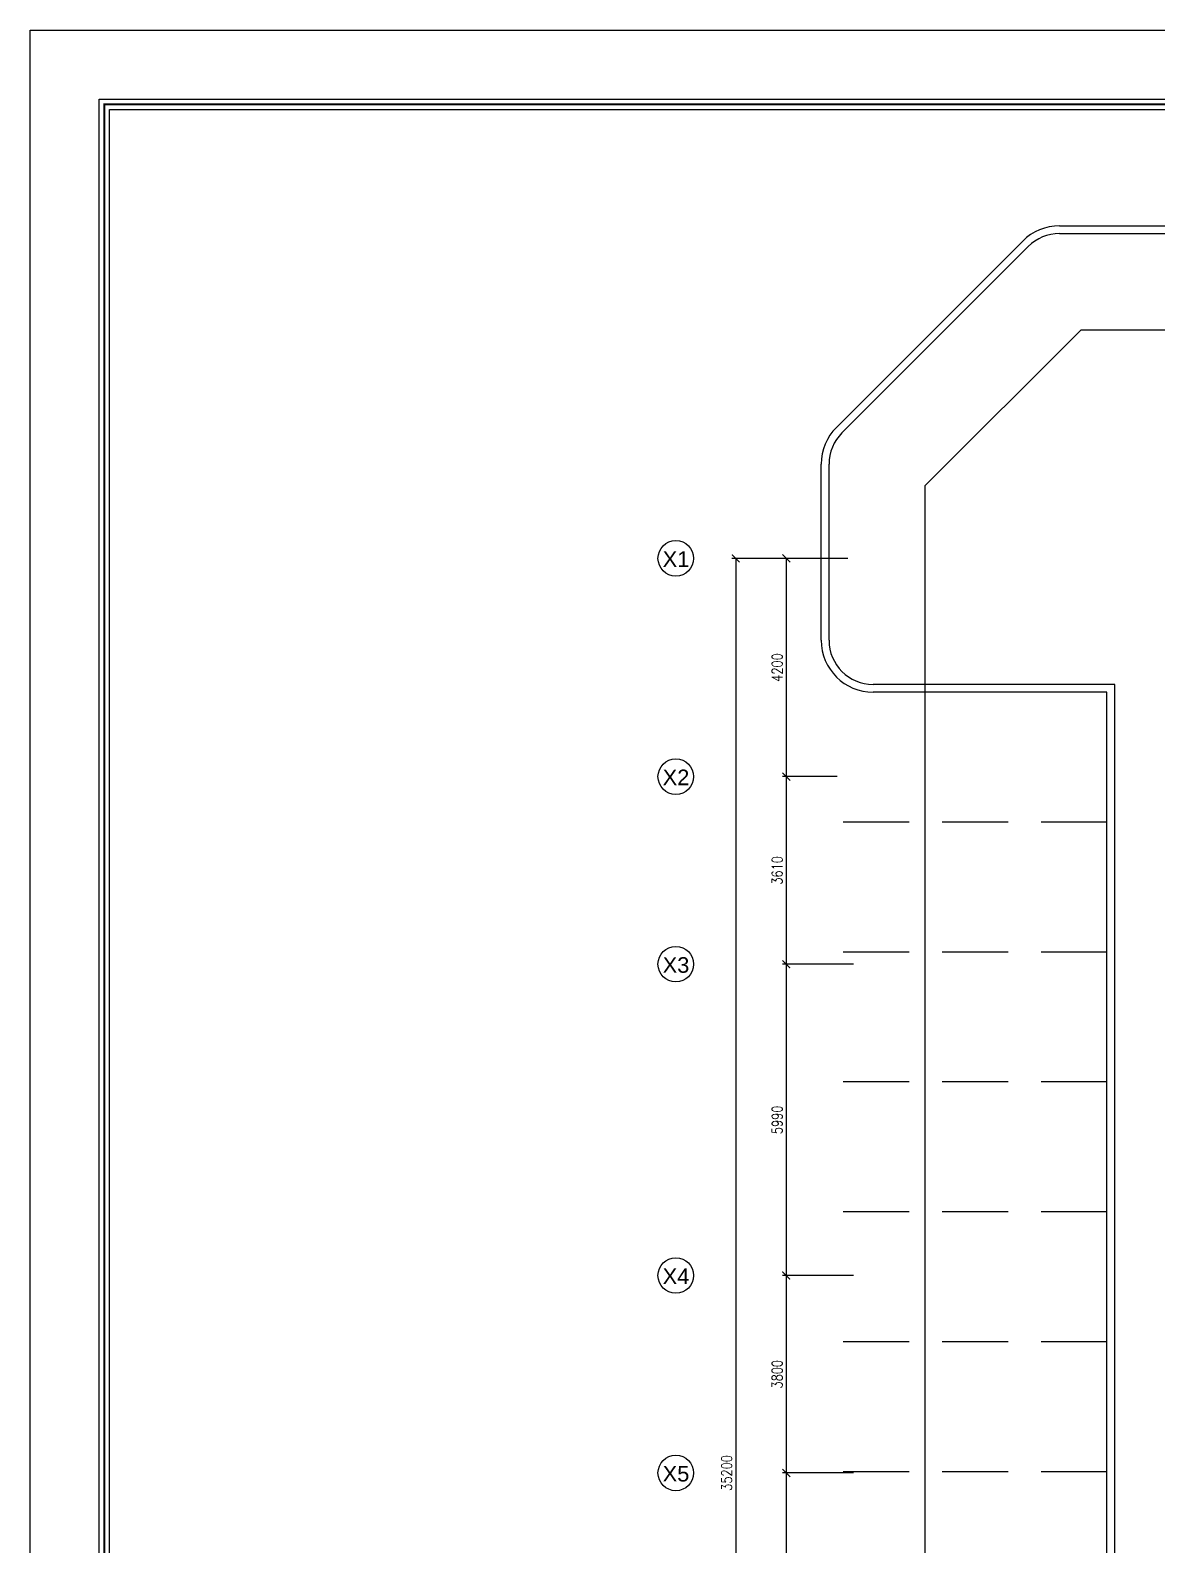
# Model space of a CAD drawing. Header units: millimetres. Extents: x -1288794 to 352264, y -1971533 to -1569871.
# Drawn here: x 273506 to 295204, y -1599033 to -1569871 of the extents above; entities that cross this region are included whole.
import ezdxf
from ezdxf.enums import TextEntityAlignment as Align

# ---------------------------------------------------------------- set-up
doc = ezdxf.new("R2010")
doc.units = ezdxf.units.MM
doc.header["$LTSCALE"] = 500
doc.header["$PDMODE"] = 34
doc.linetypes.add('CENTER', pattern=[50.8, 31.75, -6.35, 6.35, -6.35])
doc.linetypes.add('DASHED', pattern=[19.05, 12.7, -6.35])
for name, color, linetype in [('A-ANNO-DIMS', 1, 'Continuous'), ('A-ANNO-SYMB', 33, 'Continuous'), ('A-ANNO-TEXT', 8, 'Continuous'), ('A-AREA', 8, 'CENTER'), ('L-WALK', 8, 'Continuous'), ('LOGO LINE', 7, 'Continuous'), ('LOGO1LINE', 7, 'Continuous')]:
    doc.layers.add(name, color=color, linetype=linetype)
doc.styles.add('ROMANS', font='romans.shx', dxfattribs={"width": 0.8})
doc.styles.add('SANSSERIF', font='sas_____.pfb')
doc.dimstyles.new('100 of DIM2', dxfattribs={"dimscale": 0, "dimtxt": 200, "dimasz": 150, "dimexe": 75, "dimexo": 200, "dimgap": 75, "dimtad": 1, "dimdec": 0, "dimrnd": 5, "dimzin": 0, "dimdsep": 46, "dimtxsty": 'ROMANS', "dimblk": 'ARCHTICK', "dimcen": 100, "dimclrd": 94, "dimclre": 94, "dimclrt": 2, "dimadec": 0, "dimazin": 0, "dimtfac": 1, "dimtdec": 0, "dimtofl": 0, "dimtmove": 2, "dimatfit": 3, "dimldrblk": 'OPEN90', "dimfxl": 75, "dimtolj": 1, "dimtzin": 0, "dimarcsym": 0})

# ---------------------------------------------------------------- blocks, each defined once
blk = doc.blocks.new('_ArchTick')
at = {"color": 0, "linetype": 'ByBlock', "const_width": 0.15}
blk.add_lwpolyline([(-0.5, -0.5), (0.5, 0.5)], dxfattribs=at)
blk = doc.blocks.new('*D168')
at = {"layer": 'A-ANNO-DIMS', "color": 94, "lineweight": -2, "ltscale": 3, "transparency": 16777216}
for p, q in [((289238, -1580033), (287008, -1580033)), ((287083, -1580033), (287083, -1615233)), ((289238, -1615233), (287008, -1615233))]:
    blk.add_line(p, q, dxfattribs=at)
at = {"layer": 'Defpoints', "color": 0, "ltscale": 3, "transparency": 16777216}
for p in [(289438, -1580033), (287083, -1615233), (289438, -1615233)]:
    blk.add_point(p, dxfattribs=at)
at = {"layer": 'A-ANNO-DIMS', "color": 94, "lineweight": -2, "ltscale": 3, "transparency": 16777216, "xscale": 150, "yscale": 150, "zscale": 150}
for p, rotation in [((287083, -1580033), 90), ((287083, -1615233), 270)]:
    blk.add_blockref('_ArchTick', p, dxfattribs=dict(at, rotation=rotation))
at = {"layer": 'A-ANNO-DIMS', "color": 2, "ltscale": 3, "transparency": 16777216, "insert": (286908, -1597633), "char_height": 200, "attachment_point": 5, "rotation": 90, "style": 'ROMANS'}
blk.add_mtext('\\A1;35200', dxfattribs=at)
blk = doc.blocks.new('_Open90')
at = {"color": 0, "linetype": 'ByBlock', "lineweight": -2}
for p, q in [((0, 0), (-1, 0)), ((-0.5, 0.5), (0, 0)), ((0, 0), (-0.5, -0.5))]:
    blk.add_line(p, q, dxfattribs=at)
blk = doc.blocks.new('*D169')
at = {"layer": 'A-ANNO-DIMS', "color": 94, "lineweight": -2, "ltscale": 3, "transparency": 16777216}
for p, q in [((289033, -1580033), (287980, -1580033)), ((288055, -1580033), (288055, -1584233)), ((289033, -1584233), (287980, -1584233))]:
    blk.add_line(p, q, dxfattribs=at)
at = {"layer": 'Defpoints', "color": 0, "ltscale": 3, "transparency": 16777216}
for p in [(289233, -1580033), (288055, -1584233), (289233, -1584233)]:
    blk.add_point(p, dxfattribs=at)
at = {"layer": 'A-ANNO-DIMS', "color": 94, "lineweight": -2, "ltscale": 3, "transparency": 16777216, "xscale": 150, "yscale": 150, "zscale": 150}
for p, rotation in [((288055, -1580033), 90), ((288055, -1584233), 270)]:
    blk.add_blockref('_ArchTick', p, dxfattribs=dict(at, rotation=rotation))
at = {"layer": 'A-ANNO-DIMS', "color": 2, "ltscale": 3, "transparency": 16777216, "insert": (287880, -1582133), "char_height": 200, "attachment_point": 5, "rotation": 90, "style": 'ROMANS'}
blk.add_mtext('\\A1;4200', dxfattribs=at)
blk = doc.blocks.new('*D170')
at = {"layer": 'A-ANNO-DIMS', "color": 94, "lineweight": -2, "ltscale": 3, "transparency": 16777216}
for p, q in [((289033, -1584233), (287980, -1584233)), ((288055, -1584233), (288055, -1587843)), ((289347, -1587843), (287980, -1587843))]:
    blk.add_line(p, q, dxfattribs=at)
at = {"layer": 'Defpoints', "color": 0, "ltscale": 3, "transparency": 16777216}
for p in [(289233, -1584233), (288055, -1587843), (289547, -1587843)]:
    blk.add_point(p, dxfattribs=at)
at = {"layer": 'A-ANNO-DIMS', "color": 94, "lineweight": -2, "ltscale": 3, "transparency": 16777216, "xscale": 150, "yscale": 150, "zscale": 150}
for p, rotation in [((288055, -1584233), 90), ((288055, -1587843), 270)]:
    blk.add_blockref('_ArchTick', p, dxfattribs=dict(at, rotation=rotation))
at = {"layer": 'A-ANNO-DIMS', "color": 2, "ltscale": 3, "transparency": 16777216, "insert": (287880, -1586038), "char_height": 200, "attachment_point": 5, "rotation": 90, "style": 'ROMANS'}
blk.add_mtext('\\A1;3610', dxfattribs=at)
blk = doc.blocks.new('*D171')
at = {"layer": 'A-ANNO-DIMS', "color": 94, "lineweight": -2, "ltscale": 3, "transparency": 16777216}
for p, q in [((289347, -1587843), (287980, -1587843)), ((288055, -1587843), (288055, -1593833)), ((289347, -1593833), (287980, -1593833))]:
    blk.add_line(p, q, dxfattribs=at)
at = {"layer": 'Defpoints', "color": 0, "ltscale": 3, "transparency": 16777216}
for p in [(289547, -1587843), (288055, -1593833), (289547, -1593833)]:
    blk.add_point(p, dxfattribs=at)
at = {"layer": 'A-ANNO-DIMS', "color": 94, "lineweight": -2, "ltscale": 3, "transparency": 16777216, "xscale": 150, "yscale": 150, "zscale": 150}
for p, rotation in [((288055, -1587843), 90), ((288055, -1593833), 270)]:
    blk.add_blockref('_ArchTick', p, dxfattribs=dict(at, rotation=rotation))
at = {"layer": 'A-ANNO-DIMS', "color": 2, "ltscale": 3, "transparency": 16777216, "insert": (287880, -1590838), "char_height": 200, "attachment_point": 5, "rotation": 90, "style": 'ROMANS'}
blk.add_mtext('\\A1;5990', dxfattribs=at)
blk = doc.blocks.new('*D172')
at = {"layer": 'A-ANNO-DIMS', "color": 94, "lineweight": -2, "ltscale": 3, "transparency": 16777216}
for p, q in [((289347, -1593833), (287980, -1593833)), ((288055, -1593833), (288055, -1597633)), ((289347, -1597633), (287980, -1597633))]:
    blk.add_line(p, q, dxfattribs=at)
at = {"layer": 'Defpoints', "color": 0, "ltscale": 3, "transparency": 16777216}
for p in [(289547, -1593833), (288055, -1597633), (289547, -1597633)]:
    blk.add_point(p, dxfattribs=at)
at = {"layer": 'A-ANNO-DIMS', "color": 94, "lineweight": -2, "ltscale": 3, "transparency": 16777216, "xscale": 150, "yscale": 150, "zscale": 150}
for p, rotation in [((288055, -1593833), 90), ((288055, -1597633), 270)]:
    blk.add_blockref('_ArchTick', p, dxfattribs=dict(at, rotation=rotation))
at = {"layer": 'A-ANNO-DIMS', "color": 2, "ltscale": 3, "transparency": 16777216, "insert": (287880, -1595733), "char_height": 200, "attachment_point": 5, "rotation": 90, "style": 'ROMANS'}
blk.add_mtext('\\A1;3800', dxfattribs=at)
blk = doc.blocks.new('*D173')
at = {"layer": 'A-ANNO-DIMS', "color": 94, "lineweight": -2, "ltscale": 3, "transparency": 16777216}
for p, q in [((289347, -1597633), (287980, -1597633)), ((288055, -1597633), (288055, -1601433)), ((289347, -1601433), (287980, -1601433))]:
    blk.add_line(p, q, dxfattribs=at)
at = {"layer": 'Defpoints', "color": 0, "ltscale": 3, "transparency": 16777216}
for p in [(289547, -1597633), (288055, -1601433), (289547, -1601433)]:
    blk.add_point(p, dxfattribs=at)
at = {"layer": 'A-ANNO-DIMS', "color": 94, "lineweight": -2, "ltscale": 3, "transparency": 16777216, "xscale": 150, "yscale": 150, "zscale": 150}
for p, rotation in [((288055, -1597633), 90), ((288055, -1601433), 270)]:
    blk.add_blockref('_ArchTick', p, dxfattribs=dict(at, rotation=rotation))
at = {"layer": 'A-ANNO-DIMS', "color": 2, "ltscale": 3, "transparency": 16777216, "insert": (287880, -1599533), "char_height": 200, "attachment_point": 5, "rotation": 90, "style": 'ROMANS'}
blk.add_mtext('\\A1;3800', dxfattribs=at)

msp = doc.modelspace()

# ---------------------------------------------------------------- linework, layer by layer
at = {"layer": 'A-ANNO-SYMB', "ltscale": 3}
for centre in [(285928.4, -1580032.8), (285928.4, -1584232.8), (285928.4, -1587842.8), (285928.4, -1593832.8), (285928.4, -1597632.8)]:
    msp.add_circle(centre, 342.2, dxfattribs=at)
at = {"layer": 'A-AREA', "ltscale": 15}
for p, q in [((290727.8, -1578632.8), (293727.8, -1575632.8)), ((293727.8, -1575632.8), (325827.8, -1575632.8)), ((290727.8, -1618632.8), (290727.8, -1578632.8))]:
    msp.add_line(p, q, dxfattribs=at)
at = {"layer": 'L-WALK', "ltscale": 15}
for p, q in [((293313.6, -1573632.8), (295727.8, -1573632.8)), ((293313.6, -1573782.8), (295727.8, -1573782.8)), ((289020.7, -1577511.5), (292606.4, -1573925.7)), ((289126.7, -1577617.5), (292712.5, -1574031.8)), ((288727.8, -1581608.8), (288727.8, -1578218.6)), ((288877.8, -1581608.8), (288877.8, -1578218.6)), ((294227.8, -1609807.8), (294227.8, -1582608.8)), ((294377.8, -1609957.8), (294377.8, -1582458.8))]:
    msp.add_line(p, q, dxfattribs=at)
at = {"layer": 'L-WALK', "ltscale": 3}
for p, q in [((294377.8, -1582458.8), (289727.8, -1582458.8)), ((294227.8, -1582608.8), (289727.8, -1582608.8))]:
    msp.add_line(p, q, dxfattribs=at)
at = {"layer": 'L-WALK', "linetype": 'DASHED', "ltscale": 0.2}
for p, q in [((294227.8, -1585108.8), (288727.8, -1585108.8)), ((294227.8, -1587608.8), (288727.8, -1587608.8)), ((294227.8, -1590108.8), (288727.8, -1590108.8)), ((294227.8, -1592608.8), (288727.8, -1592608.8)), ((294227.8, -1595108.8), (288727.8, -1595108.8)), ((294227.8, -1597608.8), (288727.8, -1597608.8))]:
    msp.add_line(p, q, dxfattribs=at)
at = {"layer": 'L-WALK', "ltscale": 15}
for centre, radius, start, end in [((293313.6, -1574632.8), 1000, 90, 135), ((293313.6, -1574632.8), 850, 90, 135), ((289727.8, -1578218.6), 1000, 135, 180), ((289727.8, -1578218.6), 850, 135, 180)]:
    msp.add_arc(centre, radius, start, end, dxfattribs=at)
at = {"layer": 'L-WALK', "ltscale": 3}
for radius in [1000, 850]:
    msp.add_arc((289727.8, -1581608.8), radius, 180, 270, dxfattribs=at)
at = {"layer": 'LOGO LINE'}
msp.add_lwpolyline([(352263.9, -1625558), (273505.9, -1625558), (273505.9, -1569870.5), (352263.9, -1569870.5)], close=True, dxfattribs=at)
at = {"layer": 'LOGO1LINE'}
for points in [[(350938, -1624232.1), (274831.8, -1624232.1), (274831.8, -1571196.4), (350938, -1571196.4)], [(340629.3, -1624033.3), (275030.7, -1624033.3), (275030.7, -1571395.3), (340629.3, -1571395.3)]]:
    msp.add_lwpolyline(points, close=True, dxfattribs=at)
at = {"layer": 'LOGO1LINE', "const_width": 39.8}
msp.add_lwpolyline([(350838.6, -1624132.7), (274931.2, -1624132.7), (274931.2, -1571295.9), (350838.6, -1571295.9)], close=True, dxfattribs=at)

# ---------------------------------------------------------------- texts
at = {"layer": 'A-ANNO-TEXT', "style": 'SANSSERIF'}
for s, p in [('X1', (285933, -1580197.4)), ('X2', (285933, -1584397.4)), ('X3', (285933, -1588007.4)), ('X4', (285933, -1593997.4)), ('X5', (285933, -1597797.4))]:
    msp.add_text(s, height=300, dxfattribs=at).set_placement(p, align=Align.CENTER)

# ---------------------------------------------------------------- dimensions: what is measured, and where the dimension line sits
at = {"layer": 'A-ANNO-DIMS', "ltscale": 3}
for base, p1, p2, picture, middle in [((287082.6, -1615232.8), (289437.7, -1580032.8), (289437.7, -1615232.8), '*D168', (286907.6, -1597632.8)), ((288055, -1584232.8), (289232.6, -1580032.8), (289232.6, -1584232.8), '*D169', (287880, -1582132.8)), ((288055, -1587842.8), (289232.6, -1584232.8), (289546.6, -1587842.8), '*D170', (287880, -1586037.8)), ((288055, -1593832.8), (289546.6, -1587842.8), (289546.6, -1593832.8), '*D171', (287880, -1590837.8)), ((288055, -1597632.8), (289546.6, -1593832.8), (289546.6, -1597632.8), '*D172', (287880, -1595732.8)), ((288055, -1601432.8), (289546.6, -1597632.8), (289546.6, -1601432.8), '*D173', (287880, -1599532.8))]:
    dim = msp.add_linear_dim(base=base, p1=p1, p2=p2, angle=90, dimstyle='100 of DIM2', override={"dimscale": 1}, dxfattribs=at)
    dim.commit()
    dim.dimension.update_dxf_attribs({"geometry": picture, "text_midpoint": middle})

doc.saveas('drawing.dxf')
